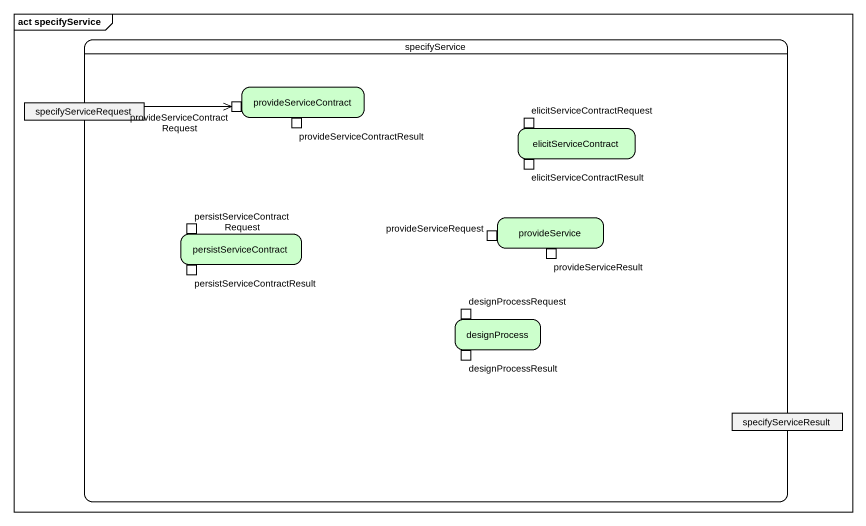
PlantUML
@startuml
mainframe act specifyService
hide empty description
state specifyService {
  state provideServiceContract #CCFFCC {
    state "provideServiceContractRequest" as provideServiceContractReques <<inputPin>>
    state provideServiceContractResult <<outputPin>>
  }
  state specifyServiceRequest <<object>>
  state elicitServiceContract #CCFFCC {
    state elicitServiceContractRequest <<inputPin>>
    state elicitServiceContractResult <<outputPin>>
  }
  state persistServiceContract #CCFFCC {
    state "persistServiceContractRequest" as persistServiceContractReques <<inputPin>>
    state persistServiceContractResult <<outputPin>>
  }
  state provideService #CCFFCC {
    state provideServiceRequest <<inputPin>>
    state provideServiceResult <<outputPin>>
  }
  state designProcess #CCFFCC {
    state designProcessRequest <<inputPin>>
    state designProcessResult <<outputPin>>
  }
  state specifyServiceResult <<object>>
}
specifyServiceRequest -right-> provideServiceContractReques
@enduml
